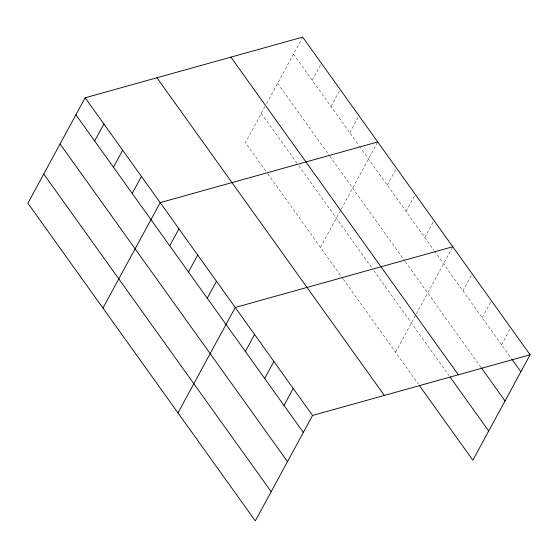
<?xml version="1.0" encoding="UTF-8"?>
<svg xmlns="http://www.w3.org/2000/svg" width="558" height="558" viewBox="0 0 558 558"><rect width="100%" height="100%" fill="white"/><g stroke="black" fill="none" stroke-linecap="round" stroke-linejoin="round"><path stroke-width="0.42" stroke-dasharray="2.79 2.09" d="M264.966 106.599L245.443 142.548L267.247 173.008M266.598 103.593L302.29 37.853M312.229 80.31L321.45 63.319M330.985 106.515L340.213 89.524M349.747 132.72L358.975 115.736M320.487 247.375L340.826 209.92M341.231 209.166L377.738 141.941M387.273 185.137L396.494 168.146M406.036 211.343L415.257 194.351M424.791 237.548L434.019 220.556M395.531 352.203L415.87 314.74M416.282 313.994L452.782 246.762M462.882 290.753L472.11 273.762M482.217 317.753L491.438 300.762M501.544 344.753L510.772 327.762M293.466 54.105L358.878 145.471M359.38 146.182L433.922 250.298M434.431 251.002L511.456 358.599M277.619 83.288L329.339 155.536M329.848 156.247L404.892 261.067M405.394 261.779L480.745 367.018M261.29 113.365L297.798 164.359M298.816 165.775L372.842 269.186M373.86 270.602L449.05 375.632M267.756 173.712L342.8 278.54M343.31 279.244L418.333 384.043"/><path stroke-width="0.84" d="M85.144 97.796L27.9 203.238L255.313 520.886L312.557 415.452L530.1 354.762L302.687 37.114L85.144 97.796L312.557 415.452M94.686 140.993L103.907 124.009M113.441 167.205L122.669 150.214M132.204 193.41L141.432 176.419M102.944 308.058L160.195 202.624L377.738 141.941M169.73 245.82L178.951 228.829M188.492 272.025L197.713 255.034M207.248 298.23L216.476 281.246M177.988 412.885L235.239 307.451L452.782 246.762M245.346 351.442L254.567 334.451M264.673 378.443L273.894 361.451M284.001 405.443L293.229 388.452M530.1 354.762L472.856 460.204L419.323 385.432M511.951 359.296L520.872 371.754M481.24 367.708L505.025 400.944M230.9 57.139L458.313 374.795M450.041 377.013L488.703 431.013M156.938 77.771L384.343 395.427M75.923 114.788L303.336 432.443M60.076 143.978L287.489 461.626M43.747 174.047L271.16 491.696"/></g></svg>
